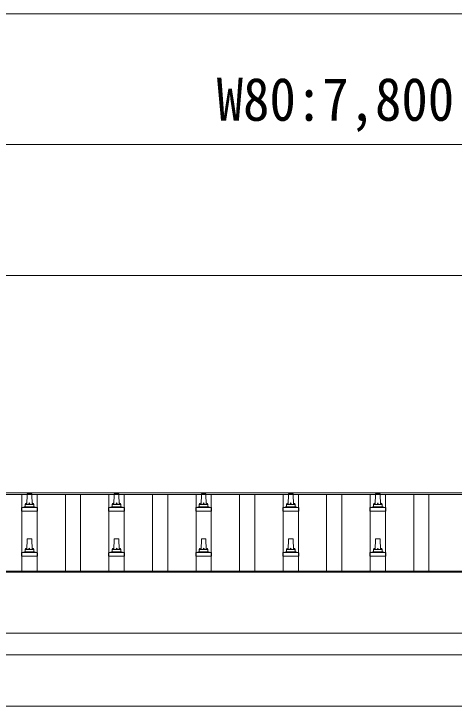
# Model space of a CAD drawing. Units: millimetres at full size, sheet at 1:50; details may follow other scales. Extents: x -14053 to 14053, y -9700 to 9700.
# Drawn here: x -1595 to -584, y 3124 to 4712 of the extents above; entities that cross this region are included whole.
import ezdxf
from ezdxf.enums import TextEntityAlignment as Align

# ---------------------------------------------------------------- set-up
doc = ezdxf.new("R2010")
doc.units = ezdxf.units.MM
doc.header["$LTSCALE"] = 50
for name, color, linetype, lineweight in [('0-4_設備', 4, 'Continuous', 9), ('0-5_仕上げ', 5, 'Continuous', 5), ('0-8_外構', 6, 'Continuous', 9)]:
    doc.layers.add(name, color=color, linetype=linetype, lineweight=lineweight)
doc.styles.add('ＭＳ ゴシック', font='')
doc.styles.get('ＭＳ ゴシック').set_extended_font_data('MS Gothic')

msp = doc.modelspace()

# ---------------------------------------------------------------- linework, layer by layer
at = {"layer": '0-4_設備'}
for p, q in [((3063.78, 3609.32), (-4759.22, 3609.32)), ((3063.78, 3612.91), (-4736.72, 3612.91)), ((-12580.22, 3431.41), (3061.78, 3431.41)), ((-2936.72, 3433.3), (3061.78, 3433.3)), ((-2936.72, 3291.52), (3061.78, 3291.52)), ((-2936.72, 3241.7), (3061.78, 3241.7)), ((-3367.44, 3123.8), (1225.78, 3123.8))]:
    msp.add_line(p, q, dxfattribs=at)
at = {"layer": '0-5_仕上げ', "color": 4, "lineweight": 9}
for p, q in [((-1576.72, 3433.3), (-1576.72, 3609.32)), ((-1541.72, 3433.3), (-1541.72, 3609.32)), ((-1476.72, 3433.3), (-1476.72, 3609.32)), ((-1441.72, 3433.3), (-1441.72, 3609.32)), ((-1376.72, 3433.3), (-1376.72, 3609.32)), ((-1341.72, 3433.3), (-1341.72, 3609.32)), ((-1276.72, 3433.3), (-1276.72, 3609.32)), ((-1241.72, 3433.3), (-1241.72, 3609.32)), ((-1176.72, 3433.3), (-1176.72, 3609.32)), ((-1141.72, 3433.3), (-1141.72, 3609.32)), ((-1076.72, 3433.3), (-1076.72, 3609.32)), ((-1041.72, 3433.3), (-1041.72, 3609.32)), ((-976.72, 3433.3), (-976.72, 3609.32)), ((-941.72, 3433.3), (-941.72, 3609.32)), ((-876.72, 3433.3), (-876.72, 3609.32)), ((-841.72, 3433.3), (-841.72, 3609.32)), ((-776.72, 3433.3), (-776.72, 3609.32)), ((-741.72, 3433.3), (-741.72, 3609.32)), ((-676.72, 3433.3), (-676.72, 3609.32)), ((-641.72, 3433.3), (-641.72, 3609.32))]:
    msp.add_line(p, q, dxfattribs=at)
at = {"layer": '0-5_仕上げ'}
for p, q in [((-1564.49, 3609.92), (-1565.22, 3586.39)), ((-1554.94, 3610.89), (-1563.49, 3610.89)), ((-1553.22, 3586.39), (-1553.94, 3609.92)), ((-1364.49, 3609.92), (-1365.22, 3586.39)), ((-1354.94, 3610.89), (-1363.49, 3610.89)), ((-1353.22, 3586.39), (-1353.94, 3609.92)), ((-1164.49, 3609.92), (-1165.22, 3586.39)), ((-1154.94, 3610.89), (-1163.49, 3610.89)), ((-1153.22, 3586.39), (-1153.94, 3609.92)), ((-964.49, 3609.92), (-965.22, 3586.39)), ((-954.94, 3610.89), (-963.49, 3610.89)), ((-953.22, 3586.39), (-953.94, 3609.92)), ((-764.49, 3609.92), (-765.22, 3586.39)), ((-754.94, 3610.89), (-763.49, 3610.89)), ((-753.22, 3586.39), (-753.94, 3609.92)), ((-1577.47, 3570.89), (-1577.47, 3578.61)), ((-1541.35, 3579.39), (-1577.09, 3579.39)), ((-1576.7, 3579.58), (-1569.98, 3581.21)), ((-1548.84, 3581.39), (-1569.6, 3581.39)), ((-1569.22, 3582.18), (-1569.22, 3586.39)), ((-1550.22, 3586.39), (-1568.22, 3586.39)), ((-1549.22, 3582.18), (-1549.22, 3586.39)), ((-1541.73, 3579.58), (-1548.45, 3581.21)), ((-1540.97, 3570.89), (-1540.97, 3578.61)), ((-1377.47, 3570.89), (-1377.47, 3578.61)), ((-1341.35, 3579.39), (-1377.09, 3579.39)), ((-1376.7, 3579.58), (-1369.98, 3581.21)), ((-1348.84, 3581.39), (-1369.6, 3581.39)), ((-1369.22, 3582.18), (-1369.22, 3586.39)), ((-1350.22, 3586.39), (-1368.22, 3586.39)), ((-1349.22, 3582.18), (-1349.22, 3586.39)), ((-1341.73, 3579.58), (-1348.45, 3581.21)), ((-1340.97, 3570.89), (-1340.97, 3578.61)), ((-1177.47, 3570.89), (-1177.47, 3578.61)), ((-1141.35, 3579.39), (-1177.09, 3579.39)), ((-1176.7, 3579.58), (-1169.98, 3581.21)), ((-1148.84, 3581.39), (-1169.6, 3581.39)), ((-1169.22, 3582.18), (-1169.22, 3586.39)), ((-1150.22, 3586.39), (-1168.22, 3586.39)), ((-1149.22, 3582.18), (-1149.22, 3586.39)), ((-1141.73, 3579.58), (-1148.45, 3581.21)), ((-1140.97, 3570.89), (-1140.97, 3578.61)), ((-977.47, 3570.89), (-977.47, 3578.61)), ((-941.35, 3579.39), (-977.09, 3579.39)), ((-976.7, 3579.58), (-969.98, 3581.21)), ((-948.84, 3581.39), (-969.6, 3581.39)), ((-969.22, 3582.18), (-969.22, 3586.39)), ((-950.22, 3586.39), (-968.22, 3586.39)), ((-949.22, 3582.18), (-949.22, 3586.39)), ((-941.73, 3579.58), (-948.45, 3581.21)), ((-940.97, 3570.89), (-940.97, 3578.61)), ((-777.47, 3570.89), (-777.47, 3578.61)), ((-741.35, 3579.39), (-777.09, 3579.39)), ((-776.7, 3579.58), (-769.98, 3581.21)), ((-748.84, 3581.39), (-769.6, 3581.39)), ((-769.22, 3582.18), (-769.22, 3586.39)), ((-750.22, 3586.39), (-768.22, 3586.39)), ((-749.22, 3582.18), (-749.22, 3586.39)), ((-741.73, 3579.58), (-748.45, 3581.21)), ((-740.97, 3570.89), (-740.97, 3578.61)), ((-1577.47, 3570.89), (-1540.97, 3570.89)), ((-1377.47, 3570.89), (-1340.97, 3570.89)), ((-1177.47, 3570.89), (-1140.97, 3570.89)), ((-977.47, 3570.89), (-940.97, 3570.89)), ((-777.47, 3570.89), (-740.97, 3570.89)), ((-1564.49, 3506.58), (-1565.22, 3483.06)), ((-1554.94, 3507.56), (-1563.49, 3507.56)), ((-1553.22, 3483.06), (-1553.94, 3506.58)), ((-1364.49, 3506.58), (-1365.22, 3483.06)), ((-1354.94, 3507.56), (-1363.49, 3507.56)), ((-1353.22, 3483.06), (-1353.94, 3506.58)), ((-1164.49, 3506.58), (-1165.22, 3483.06)), ((-1154.94, 3507.56), (-1163.49, 3507.56)), ((-1153.22, 3483.06), (-1153.94, 3506.58)), ((-964.49, 3506.58), (-965.22, 3483.06)), ((-954.94, 3507.56), (-963.49, 3507.56)), ((-953.22, 3483.06), (-953.94, 3506.58)), ((-764.49, 3506.58), (-765.22, 3483.06)), ((-754.94, 3507.56), (-763.49, 3507.56)), ((-753.22, 3483.06), (-753.94, 3506.58)), ((-1548.84, 3478.06), (-1569.6, 3478.06)), ((-1569.22, 3478.85), (-1569.22, 3483.06)), ((-1550.22, 3483.06), (-1568.22, 3483.06)), ((-1549.22, 3478.85), (-1549.22, 3483.06)), ((-1348.84, 3478.06), (-1369.6, 3478.06)), ((-1369.22, 3478.85), (-1369.22, 3483.06)), ((-1350.22, 3483.06), (-1368.22, 3483.06)), ((-1349.22, 3478.85), (-1349.22, 3483.06)), ((-1148.84, 3478.06), (-1169.6, 3478.06)), ((-1169.22, 3478.85), (-1169.22, 3483.06)), ((-1150.22, 3483.06), (-1168.22, 3483.06)), ((-1149.22, 3478.85), (-1149.22, 3483.06)), ((-948.84, 3478.06), (-969.6, 3478.06)), ((-969.22, 3478.85), (-969.22, 3483.06)), ((-950.22, 3483.06), (-968.22, 3483.06)), ((-949.22, 3478.85), (-949.22, 3483.06)), ((-748.84, 3478.06), (-769.6, 3478.06)), ((-769.22, 3478.85), (-769.22, 3483.06)), ((-750.22, 3483.06), (-768.22, 3483.06)), ((-749.22, 3478.85), (-749.22, 3483.06)), ((-1577.47, 3467.56), (-1577.47, 3475.27)), ((-1577.47, 3467.56), (-1540.97, 3467.56)), ((-1541.35, 3476.06), (-1577.09, 3476.06)), ((-1576.7, 3476.25), (-1569.98, 3477.87)), ((-1541.73, 3476.25), (-1548.45, 3477.87)), ((-1540.97, 3467.56), (-1540.97, 3475.27)), ((-1377.47, 3467.56), (-1377.47, 3475.27)), ((-1377.47, 3467.56), (-1340.97, 3467.56)), ((-1341.35, 3476.06), (-1377.09, 3476.06)), ((-1376.7, 3476.25), (-1369.98, 3477.87)), ((-1341.73, 3476.25), (-1348.45, 3477.87)), ((-1340.97, 3467.56), (-1340.97, 3475.27)), ((-1177.47, 3467.56), (-1177.47, 3475.27)), ((-1177.47, 3467.56), (-1140.97, 3467.56)), ((-1141.35, 3476.06), (-1177.09, 3476.06)), ((-1176.7, 3476.25), (-1169.98, 3477.87)), ((-1141.73, 3476.25), (-1148.45, 3477.87)), ((-1140.97, 3467.56), (-1140.97, 3475.27)), ((-977.47, 3467.56), (-977.47, 3475.27)), ((-977.47, 3467.56), (-940.97, 3467.56)), ((-941.35, 3476.06), (-977.09, 3476.06)), ((-976.7, 3476.25), (-969.98, 3477.87)), ((-941.73, 3476.25), (-948.45, 3477.87)), ((-940.97, 3467.56), (-940.97, 3475.27)), ((-777.47, 3467.56), (-777.47, 3475.27)), ((-777.47, 3467.56), (-740.97, 3467.56)), ((-741.35, 3476.06), (-777.09, 3476.06)), ((-776.7, 3476.25), (-769.98, 3477.87)), ((-741.73, 3476.25), (-748.45, 3477.87)), ((-740.97, 3467.56), (-740.97, 3475.27))]:
    msp.add_line(p, q, dxfattribs=at)
for centre, radius, start, end in [((-1563.49, 3609.89), 1, 90, 178.60509), ((-1554.94, 3609.89), 1, 1.39491, 90), ((-1363.49, 3609.89), 1, 90, 178.60509), ((-1354.94, 3609.89), 1, 1.39491, 90), ((-1163.49, 3609.89), 1, 90, 178.60509), ((-1154.94, 3609.89), 1, 1.39491, 90), ((-963.49, 3609.89), 1, 90, 178.60509), ((-954.94, 3609.89), 1, 1.39491, 90), ((-763.49, 3609.89), 1, 90, 178.60509), ((-754.94, 3609.89), 1, 1.39491, 90), ((-1565.13, 3585.76), 4.13, 90, 171.17633), ((-1555.88, 3586.39), 4.83, 133.60282, 180), ((-1562.55, 3586.39), 4.83, 0, 46.39718), ((-1553.3, 3585.76), 4.13, 8.82367, 90), ((-1365.13, 3585.76), 4.13, 90, 171.17633), ((-1355.88, 3586.39), 4.83, 133.60282, 180), ((-1362.55, 3586.39), 4.83, 0, 46.39718), ((-1353.3, 3585.76), 4.13, 8.82367, 90), ((-1165.13, 3585.76), 4.13, 90, 171.17633), ((-1155.88, 3586.39), 4.83, 133.60282, 180), ((-1162.55, 3586.39), 4.83, 0, 46.39718), ((-1153.3, 3585.76), 4.13, 8.82367, 90), ((-965.13, 3585.76), 4.13, 90, 171.17633), ((-955.88, 3586.39), 4.83, 133.60282, 180), ((-962.55, 3586.39), 4.83, 0, 46.39718), ((-953.3, 3585.76), 4.13, 8.82367, 90), ((-765.13, 3585.76), 4.13, 90, 171.17633), ((-755.88, 3586.39), 4.83, 133.60282, 180), ((-762.55, 3586.39), 4.83, 0, 46.39718), ((-753.3, 3585.76), 4.13, 8.82367, 90), ((-1576.47, 3578.61), 1, 103.62699, 180), ((-1570.22, 3582.18), 1, 283.62699, 0), ((-1568.22, 3585.39), 1, 90, 180), ((-1550.22, 3585.39), 1, 0, 90), ((-1548.22, 3582.18), 1, 180, 256.37301), ((-1541.97, 3578.61), 1, 0, 76.37301), ((-1376.47, 3578.61), 1, 103.62699, 180), ((-1370.22, 3582.18), 1, 283.62699, 0), ((-1368.22, 3585.39), 1, 90, 180), ((-1350.22, 3585.39), 1, 0, 90), ((-1348.22, 3582.18), 1, 180, 256.37301), ((-1341.97, 3578.61), 1, 0, 76.37301), ((-1176.47, 3578.61), 1, 103.62699, 180), ((-1170.22, 3582.18), 1, 283.62699, 0), ((-1168.22, 3585.39), 1, 90, 180), ((-1150.22, 3585.39), 1, 0, 90), ((-1148.22, 3582.18), 1, 180, 256.37301), ((-1141.97, 3578.61), 1, 0, 76.37301), ((-976.47, 3578.61), 1, 103.62699, 180), ((-970.22, 3582.18), 1, 283.62699, 0), ((-968.22, 3585.39), 1, 90, 180), ((-950.22, 3585.39), 1, 0, 90), ((-948.22, 3582.18), 1, 180, 256.37301), ((-941.97, 3578.61), 1, 0, 76.37301), ((-776.47, 3578.61), 1, 103.62699, 180), ((-770.22, 3582.18), 1, 283.62699, 0), ((-768.22, 3585.39), 1, 90, 180), ((-750.22, 3585.39), 1, 0, 90), ((-748.22, 3582.18), 1, 180, 256.37301), ((-741.97, 3578.61), 1, 0, 76.37301), ((-1563.49, 3506.56), 1, 90, 178.60509), ((-1554.94, 3506.56), 1, 1.39491, 90), ((-1363.49, 3506.56), 1, 90, 178.60509), ((-1354.94, 3506.56), 1, 1.39491, 90), ((-1163.49, 3506.56), 1, 90, 178.60509), ((-1154.94, 3506.56), 1, 1.39491, 90), ((-963.49, 3506.56), 1, 90, 178.60509), ((-954.94, 3506.56), 1, 1.39491, 90), ((-763.49, 3506.56), 1, 90, 178.60509), ((-754.94, 3506.56), 1, 1.39491, 90), ((-1570.22, 3478.85), 1, 283.62699, 0), ((-1565.13, 3482.43), 4.13, 90, 171.17633), ((-1568.22, 3482.06), 1, 90, 180), ((-1555.88, 3483.06), 4.83, 133.60282, 180), ((-1562.55, 3483.06), 4.83, 0, 46.39718), ((-1553.3, 3482.43), 4.13, 8.82367, 90), ((-1550.22, 3482.06), 1, 0, 90), ((-1548.22, 3478.85), 1, 180, 256.37301), ((-1370.22, 3478.85), 1, 283.62699, 0), ((-1365.13, 3482.43), 4.13, 90, 171.17633), ((-1368.22, 3482.06), 1, 90, 180), ((-1355.88, 3483.06), 4.83, 133.60282, 180), ((-1362.55, 3483.06), 4.83, 0, 46.39718), ((-1353.3, 3482.43), 4.13, 8.82367, 90), ((-1350.22, 3482.06), 1, 0, 90), ((-1348.22, 3478.85), 1, 180, 256.37301), ((-1170.22, 3478.85), 1, 283.62699, 0), ((-1165.13, 3482.43), 4.13, 90, 171.17633), ((-1168.22, 3482.06), 1, 90, 180), ((-1155.88, 3483.06), 4.83, 133.60282, 180), ((-1162.55, 3483.06), 4.83, 0, 46.39718), ((-1153.3, 3482.43), 4.13, 8.82367, 90), ((-1150.22, 3482.06), 1, 0, 90), ((-1148.22, 3478.85), 1, 180, 256.37301), ((-970.22, 3478.85), 1, 283.62699, 0), ((-965.13, 3482.43), 4.13, 90, 171.17633), ((-968.22, 3482.06), 1, 90, 180), ((-955.88, 3483.06), 4.83, 133.60282, 180), ((-962.55, 3483.06), 4.83, 0, 46.39718), ((-953.3, 3482.43), 4.13, 8.82367, 90), ((-950.22, 3482.06), 1, 0, 90), ((-948.22, 3478.85), 1, 180, 256.37301), ((-770.22, 3478.85), 1, 283.62699, 0), ((-765.13, 3482.43), 4.13, 90, 171.17633), ((-768.22, 3482.06), 1, 90, 180), ((-755.88, 3483.06), 4.83, 133.60282, 180), ((-762.55, 3483.06), 4.83, 0, 46.39718), ((-753.3, 3482.43), 4.13, 8.82367, 90), ((-750.22, 3482.06), 1, 0, 90), ((-748.22, 3478.85), 1, 180, 256.37301), ((-1576.47, 3475.27), 1, 103.62699, 180), ((-1541.97, 3475.27), 1, 0, 76.37301), ((-1376.47, 3475.27), 1, 103.62699, 180), ((-1341.97, 3475.27), 1, 0, 76.37301), ((-1176.47, 3475.27), 1, 103.62699, 180), ((-1141.97, 3475.27), 1, 0, 76.37301), ((-976.47, 3475.27), 1, 103.62699, 180), ((-941.97, 3475.27), 1, 0, 76.37301), ((-776.47, 3475.27), 1, 103.62699, 180), ((-741.97, 3475.27), 1, 0, 76.37301)]:
    msp.add_arc(centre, radius, start, end, dxfattribs=at)
at = {"layer": '0-8_外構'}
for p, q in [((-4759.22, 4411.91), (3040.78, 4411.91)), ((-4759.22, 4111.91), (1240.78, 4111.91))]:
    msp.add_line(p, q, dxfattribs=at)
msp.add_lwpolyline([(-12611.22, 4711.91), (3092.78, 4711.91), (3092.78, 3811.91)], dxfattribs=at)

# ---------------------------------------------------------------- texts
at = {"layer": '0-8_外構', "color": 7, "style": 'ＭＳ ゴシック', "width": 0.9}
msp.add_text('W80:7,800', height=98.97, dxfattribs=at).set_placement((-1129.22, 4436.91), align=Align.BOTTOM_LEFT)

doc.saveas('drawing.dxf')
